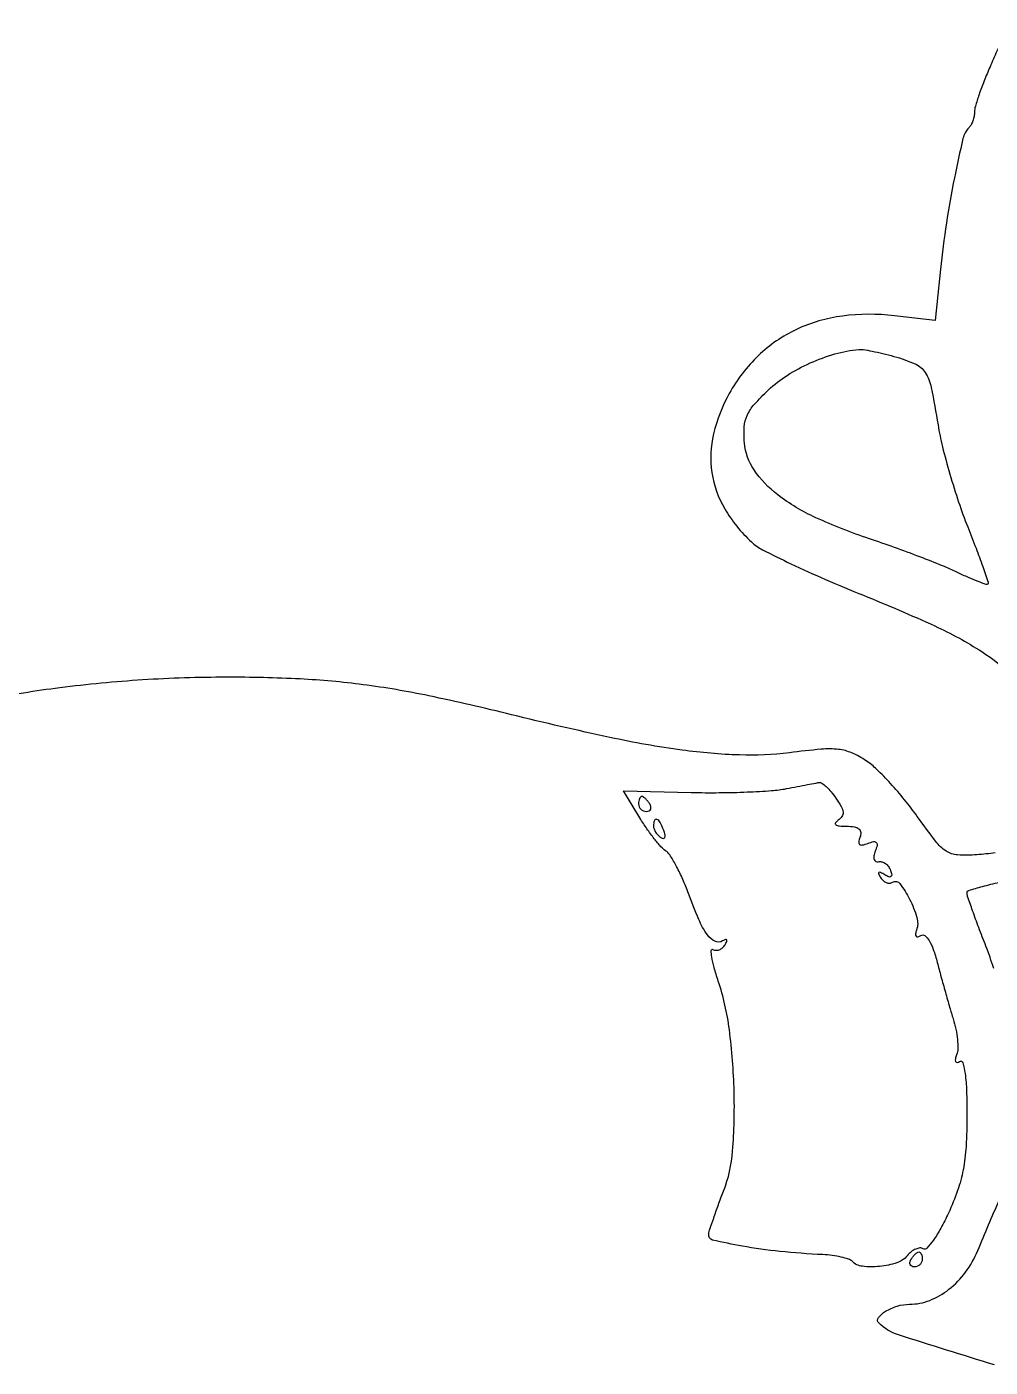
# Model space of a CAD drawing. Extents: x 0 to 820, y 0 to 850.
# Drawn here: x 410.1 to 539.1, y 313.6 to 493.1 of the extents above; entities that cross this region are included whole.
import ezdxf

# ---------------------------------------------------------------- set-up
doc = ezdxf.new("R2010")
doc.units = 0

msp = doc.modelspace()

# ---------------------------------------------------------------- linework, layer by layer
for points in [[(540.989667, 492.118328, -0.00019), (539.987195, 489.826812, -0.000259), (539.081209, 487.760898, 0.009555), (538.284349, 485.847894, 0.011487), (537.611355, 484.01904, 0.010239), (537.114002, 482.461888, 0.072296), (537, 481.677565, -0.047448), (536.945925, 481.109007, -0.037511), (536.784269, 480.51247, -0.0387), (536.547178, 479.977225, -0.072892), (536.265597, 479.59893, 0.140077), (535.450912, 478.132347, 0.007449), (534.306219, 472.860482, 0.011992), (533.236822, 466.809729, 0.011496), (532.441601, 460.628907), (531.717715, 453.757814), (526.281794, 454.3967, 0.06112), (519.310947, 454.361189, 0.078182), (513.154461, 452.569327, 0.08175), (508.051172, 449.059874, 0.074741), (504.156185, 444, 0.068258), (502.047005, 438.570596, 0.095822), (501.823202, 433.389177, 0.097026), (503.54397, 428.545301, 0.071618), (507.120568, 424.1023, 0.069204), (508.598497, 423.065304, 0.007206), (512.408355, 421.181343, 0.008837), (517.040649, 419.072837, 0.006965), (522.125909, 416.949474, -0.012043), (531.680299, 412.845587, -0.035048), (537.981634, 409.404355, -0.051798), (542.134939, 406.090679, -0.087447)], [(539.781333, 382.463887, -0.018011), (537.330473, 382.196434, -0.033761), (534.737, 382.182997, -0.127757), (533.207652, 382.683792, -0.086238), (531.80552, 383.970865, -0.01061), (529.330473, 387.330827, 0.017022), (527.643821, 389.560084, 0.015125), (525.743951, 391.761533, 0.015364), (523.913519, 393.638035, 0.044284), (522.5, 394.7778, 0.044277), (520.564114, 395.839365, 0.076985), (518.796992, 396.308364, 0.048664), (516.467423, 396.328175, 0.009026), (512.202302, 395.87092, -0.039381), (505.523528, 395.562607, -0.025839), (497.845855, 396.21104, -0.019076), (488.16048, 397.914213, -0.007568), (475, 400.958934, 0.00917), (463.910906, 403.48702, 0.018771), (455.119315, 404.98051, 0.020276), (446.686742, 405.743085, 0.012807), (436.808447, 405.980477, 0.015382), (425.572407, 405.616899, 0.015875), (414.498333, 404.563298, 0.016747), (404.734326, 402.98665, 0.041191)], [(539.573925, 366.971954, 0.018455), (538.531839, 369.939614, -0.003543), (537.561771, 372.459217, -0.005132), (536.743728, 374.699101, -0.00273), (536.082597, 376.601662, -0.082431), (536, 377.099262, -0.328627), (536.241459, 377.426963, -0.008905), (538.05625, 377.954618, -0.015138), (540.316509, 378.495461, -0.009374)], [(539.6855, 313.866065, -0.003262), (526.802506, 317.88755, -0.119642), (524.182977, 319.48369, -0.3769), (524.137135, 320.193128, -0.092391), (525.084319, 321.041111, -0.064202), (526.653606, 321.737603, -0.070359), (528.29966, 321.984687, 0.091566), (531.006393, 322.508424, 0.073619), (533.582958, 323.986158, 0.068027), (535.793525, 326.278449, 0.059595), (537.426125, 329.181069, -0.005461), (540.349231, 336.014128, -0.03064)]]:
    msp.add_lwpolyline(points, format="xyb")
for points in [[(526.213867, 448.957396, -0.035067), (529.043868, 447.953109, -0.148202), (530.398727, 446.799419, -0.093604), (531.204143, 444.808927, -0.009539), (532.11335, 439.776793, 0.02073), (532.708243, 436.859019, 0.010151), (533.694455, 433.194339, 0.010052), (534.875305, 429.420959, 0.01437), (536.085051, 426.128624, -0.004194), (537.20266, 423.268232, -0.006791), (538.09944, 420.815373, -0.001994), (538.83387, 418.691592, -0.287789), (538.776051, 418.446292, -0.28772), (538.54665, 418.395337, -0.006812), (537.470466, 418.794721, -0.012909), (536.188348, 419.328946, -0.008144), (534.719153, 420.015059, 0.016781), (532.732764, 420.90124, 0.005218), (529.692385, 422.100238, 0.00521), (526.264687, 423.370037, 0.00572), (522.916026, 424.527966, -0.026674), (515.749662, 427.347285, -0.056626), (510.647048, 430.414818, -0.078256), (507.479273, 433.746454, -0.130974), (506.185402, 437.363481, -0.03792), (506.169804, 439.510354, -0.089125), (506.559284, 441.059454, -0.075793), (507.509241, 442.524071, -0.021996), (509.389852, 444.460887, -0.047811), (511.901963, 446.412904, -0.035894), (514.987674, 448.071802, -0.035696), (518.301962, 449.282215, -0.045364), (521.5, 449.891071, -0.064217), (522.093647, 449.872785, -0.009122), (523.297198, 449.657136, -0.01026), (524.71863, 449.345155, -0.008581)], [(518.427887, 389.799494, -0.024579), (519.143895, 388.662159, -0.10294), (519.387293, 387.895881, -0.17345), (519.244558, 387.315334, -0.105476), (518.734591, 386.814806, 0.095198), (518.382282, 386.482822, 0.416068), (518.42419, 386.228472, 0.133764), (518.878459, 386.06111, 0.020138), (519.856989, 386.015313, -0.037153), (520.908437, 385.930204, -0.132684), (521.519459, 385.658168, -0.208603), (521.756275, 385.199704, -0.108395), (521.657916, 384.550928, 0.052489), (521.487643, 383.914762, 0.273604), (521.616083, 383.590832, 0.222458), (521.994681, 383.50562, 0.037518), (522.724536, 383.724536, -0.03742), (523.490925, 383.954575, -0.263027), (523.849787, 383.844507, -0.251556), (523.950662, 383.474126, -0.034871), (523.709597, 382.685605, 0.047077), (523.529314, 382.040032, 0.12192), (523.560201, 381.56113, 0.210041), (523.78674, 381.303416, 0.164148), (524.160988, 381.261996, -0.124374), (524.615105, 381.247318, -0.086656), (525.078368, 381.02201, -0.077852), (525.48011, 380.623835, -0.071614), (525.754732, 380.110804, -0.040066), (525.915374, 379.52675, -0.283974), (525.814954, 379.263999, -0.270324), (525.528546, 379.228205, -0.037487), (524.975223, 379.515313, 0.02044), (524.421669, 379.826913, 0.272447), (524.197517, 379.813412, 0.371084), (524.147139, 379.62995, 0.027731), (524.41459, 379.138197, 0.074269), (524.757893, 378.732132, 0.088359), (525.186579, 378.472576, 0.10064), (525.631995, 378.397233, 0.130873), (526.02651, 378.516384, -0.387126), (527.017184, 378.330842, -0.045736), (528.305666, 376.255102, -0.04438), (529.278333, 373.787076, -0.158156), (529.233063, 372.110804, 0.045997), (529.100349, 371.588411, 0.214164), (529.179847, 371.295585, 0.294439), (529.422217, 371.217665, 0.073113), (529.823599, 371.390978, -0.313769), (530.34632, 371.362458, -0.091208), (530.912017, 370.725603, -0.051813), (531.482334, 369.516834, -0.021283), (532.009582, 367.780174, 0.003382), (532.507341, 365.901171, 0.002368), (533.092524, 363.790499, 0.002388), (533.672431, 361.773577, 0.004977), (534.147414, 360.208759, -0.026186), (534.500816, 358.837852, -0.026361), (534.708031, 357.440552, -0.027305), (534.757239, 356.208454, -0.088159), (534.602617, 355.406821, 0.038457), (534.436395, 354.848844, 0.161163), (534.473259, 354.505391, 0.324604), (534.674855, 354.390887, 0.111047), (535.011454, 354.507079, -0.498844), (535.433797, 354.342358, -0.034597), (535.735433, 352.886626, -0.024835), (535.933815, 350.571734, -0.00927), (535.990231, 347.309017, -0.014175), (535.866594, 343.133079, -0.032306), (535.48127, 340.004269, -0.037003), (534.737611, 337.221104, -0.025162), (533.504739, 334.182017, -0.016892), (532.490671, 332.183114, -0.028426), (531.491531, 330.589802, -0.028565), (530.613728, 329.490985, -0.363106), (530.127815, 329.421006, 0.163785), (529.691003, 329.52277, 0.079032), (529.128339, 329.376978, 0.065214), (528.530376, 329.017309, 0.051624), (527.990862, 328.48899, -0.140897), (526.600536, 327.541646, -0.054253), (524.294324, 327.05065, -0.054338), (521.980476, 327.06731, -0.168989), (520.596482, 327.736851, 0.1173), (520.116732, 328.032222, 0.023482), (519.14201, 328.303432, 0.023637), (517.95121, 328.516628, 0.020126), (516.679815, 328.63091, -0.012878), (510.909503, 329.065381, -0.019274), (505.904344, 329.767902, -0.013303), (501.925119, 330.593589, -0.395299), (501.402889, 331.379147, -0.037168), (501.569207, 332.057325, -0.004334), (502.065686, 333.53829, -0.005185), (502.690548, 335.290784, -0.004217), (503.395202, 337.155457, 0.07377), (504.607404, 342.514127, 0.025223), (504.805168, 350.499718, 0.025689), (504.166641, 358.771413, 0.048538), (502.672774, 365.286186, -0.012532), (502.121231, 367.086088, -0.026829), (501.806157, 368.504134, -0.044152), (501.737781, 369.393336, -0.583525), (501.967842, 369.519875, 0.130062), (502.364509, 369.399383, 0.100674), (502.811762, 369.473601, 0.088633), (503.241667, 369.732421, 0.074764), (503.58541, 370.138197, 0.029011), (503.825627, 370.58258, 0.249931), (503.814235, 370.800354, 0.367601), (503.646832, 370.856605, 0.043329), (503.267815, 370.665519, -0.255326), (502.241586, 370.610456, -0.127317), (501.215895, 371.473749, -0.053965), (500.070165, 373.521745, -0.012087), (498.591142, 377.24567, 0.016083), (497.830171, 379.117921, 0.01948), (496.993421, 380.818884, 0.018423), (496.191559, 382.178189, 0.112624), (495.614104, 382.74567, -0.073855), (495.006277, 383.257454, -0.015016), (494.103694, 384.343287, -0.015526), (493.12267, 385.681966, -0.014002), (492.190794, 387.125094), (489.991273, 390.750189), (499.061412, 390.543204, 0.007858), (502.804135, 390.516629, 0.007836), (506.549438, 390.607608, 0.007714), (509.817167, 390.788775, 0.030352), (511.815775, 391.053111, -0.000479), (513.277365, 391.336059, -0.000617), (514.621415, 391.593196, -0.000469), (515.748654, 391.806317, -0.005386), (516.193296, 391.885001, -0.200841), (516.553694, 391.799843, -0.030625), (517.135692, 391.31982, -0.030226), (517.786975, 390.633844, -0.022007)], [(492, 389, 0.105053), (492.081062, 388.618444, 0.099167), (492.311086, 388.29375, 0.09642), (492.654762, 388.076123, 0.093332), (493.059017, 388, 0.108972), (493.413961, 388.078288, 0.182303), (493.6254, 388.29375, 0.161196), (493.656512, 388.6179, 0.082592), (493.5, 389, 0.029505), (493.231006, 389.382774, 0.035638), (492.933975, 389.70625, 0.038439), (492.65171, 389.934461, 0.151918), (492.440983, 390, 0.210953), (492.272352, 389.92554, 0.081139), (492.129539, 389.70625, 0.061769), (492.032345, 389.382849, 0.042167)], [(494, 386.059017, 0.088797), (494.072509, 385.65395, 0.053277), (494.290385, 385.21498, 0.051183), (494.610411, 384.810572, 0.061454), (494.988546, 384.507079, 0.1144), (495.325929, 384.393111, 0.32948), (495.525685, 384.512472, 0.155351), (495.556862, 384.868281, 0.036408), (495.381557, 385.448062, 0.029964), (494.894727, 386.51997, 0.168622), (494.441482, 386.942608, 0.444011), (494.117673, 386.798253, 0.079093)], [(530, 328, -0.105053), (529.918938, 327.618444, -0.099167), (529.688914, 327.29375, -0.09642), (529.345238, 327.076123, -0.093332), (528.940983, 327, -0.108972), (528.586039, 327.078288, -0.182303), (528.3746, 327.29375, -0.161196), (528.343488, 327.6179, -0.082592), (528.5, 328, -0.029505), (528.768994, 328.382774, -0.035638), (529.066025, 328.70625, -0.038439), (529.34829, 328.934461, -0.151918), (529.559017, 329, -0.210953), (529.727648, 328.92554, -0.081139), (529.870461, 328.70625, -0.061769), (529.967655, 328.382849, -0.042167)]]:
    msp.add_lwpolyline(points, format="xyb", close=True)

doc.saveas('drawing.dxf')
